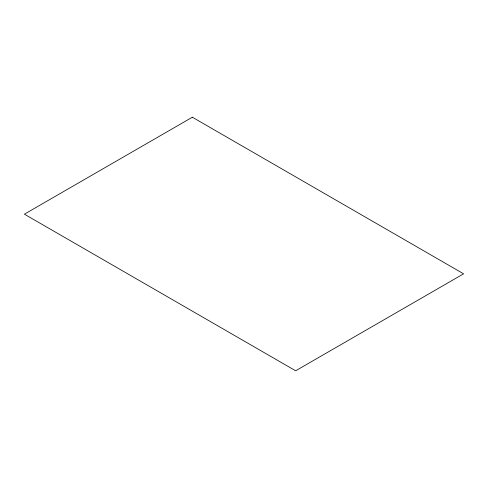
<?xml version="1.0" encoding="UTF-8"?>
<svg xmlns="http://www.w3.org/2000/svg" width="488" height="488" viewBox="0 0 488 488"><rect width="100%" height="100%" fill="white"/><g stroke="black" fill="none" stroke-linecap="round" stroke-linejoin="round"><path stroke-width="0.73" d="M192.351 117.218L24.4 214.177L295.649 370.782L463.6 273.823L192.351 117.218"/></g></svg>
